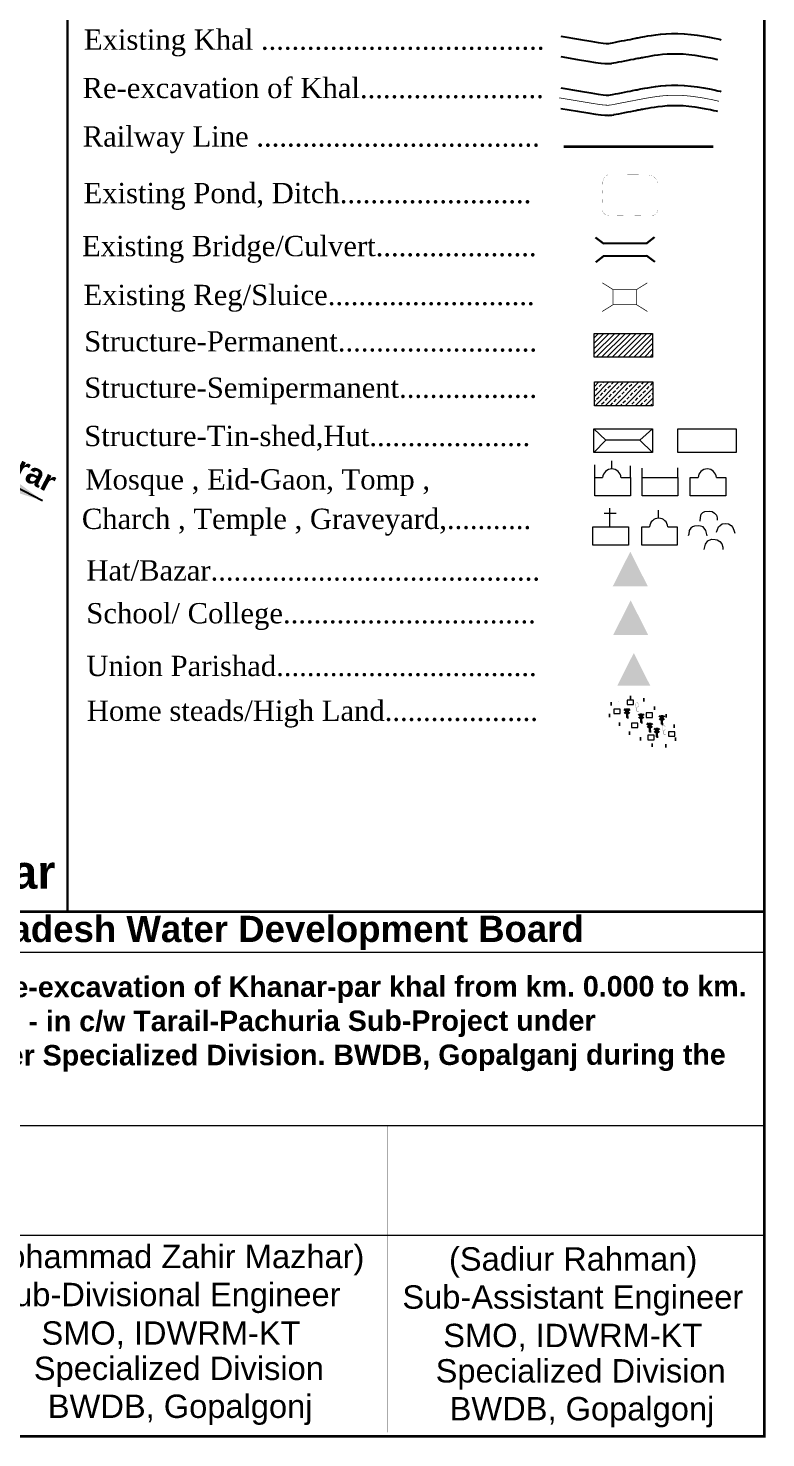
# Model space of a CAD drawing. Header units: millimetres. Extents: x 103 to 32834, y -100302 to -48.
# Drawn here: x 31753 to 32834, y -100302 to -98237 of the extents above; entities that cross this region are included whole.
import ezdxf
from ezdxf.enums import TextEntityAlignment as Align

# ---------------------------------------------------------------- set-up
doc = ezdxf.new("R2010")
doc.units = ezdxf.units.MM
doc.header["$MEASUREMENT"] = 0
for name, pattern in [('CENTERX2', [4, 2.5, -0.5, 0.5, -0.5]), ('DOT2', [0.125, 0, -0.125]), ('PHANTOM2', [1.25, 0.625, -0.125, 0.125, -0.125, 0.125, -0.125])]:
    doc.linetypes.add(name, pattern=pattern)
for name, color, linetype, lineweight in [('Bazar', 97, 'Continuous', 15), ('Bridge or Culvert', 7, 'Continuous', 25), ('Church', 170, 'Continuous', 9), ('Eid-Gah', 170, 'Continuous', 9), ('Existing Str', 7, 'PHANTOM2', 35), ('FRAM', 7, 'Continuous', 50), ('Graveyard', 40, 'Continuous', 9), ('HOUSE', 144, 'Continuous', 18), ('Mosque', 170, 'Continuous', 9), ('OUTLINE', 7, 'Continuous', 15), ('PL', 7, 'Continuous', 15), ('Pond or Ditch', 7, 'Continuous', 9), ('Rail Line', 14, 'TRACKS', 35), ('Temple', 170, 'Continuous', 9), ('Tomb', 170, 'Continuous', 9), ('Union', 7, 'Continuous', 15)]:
    doc.layers.add(name, color=color, linetype=linetype, lineweight=lineweight)
for name, color, linetype in [('boundary', 7, 'Continuous'), ('Home Stead', 151, 'Continuous'), ('Khal', 4, 'Continuous'), ('TEXT', 5, 'Continuous'), ('Trees', 77, 'Continuous')]:
    doc.layers.add(name, color=color, linetype=linetype)
doc.styles.add('AR', font='arial.ttf', dxfattribs={"height": 450})
doc.styles.add('b', font='times.ttf')
doc.styles.get("Standard").update_dxf_attribs({"font": 'arial.ttf'})
doc.styles.add('sum', font='arialbd.ttf')
doc.linetypes.add('TRACKS', pattern='A,0.15,[130,ltypeshp.shx,S=0.25,R=0,X=0,Y=0],0.15', length=0.3)
doc.dimstyles.get("Standard").update_dxf_attribs({"dimtxt": 0.18, "dimasz": 0.18, "dimexe": 0.18, "dimexo": 0.0625, "dimgap": 0.09, "dimtad": 0, "dimtih": 1, "dimtoh": 1, "dimdec": 4, "dimzin": 0, "dimdsep": 46, "dimtxsty": 'Standard', "dimblk": 'DATUMBLANK', "dimcen": 0.09, "dimadec": 0, "dimazin": 0, "dimtfac": 1, "dimtdec": 4, "dimtofl": 0, "dimtmove": 0, "dimatfit": 3, "dimfxl": 1, "dimtolj": 1, "dimtzin": 0, "dimarcsym": 0})

# ---------------------------------------------------------------- blocks, each defined once
blk = doc.blocks.new('A$C01DB3217')
at = {"layer": 'Trees', "color": 1, "lineweight": 30}
blk.add_lwpolyline([(0, 0.0028), (0, -0.0071), (0.0015, -0.0071)], dxfattribs=at)
for centre, start, end in [((-0.012, -0.0154), 41.2491, 62.6782), ((0.012, -0.0154), 117.3218, 138.7509)]:
    blk.add_arc(centre, 0.0195, start, end, dxfattribs=at)
blk = doc.blocks.new('A$C7FEE66E4')
at = {"layer": 'Trees', "linetype": 'Continuous', "const_width": 0.000142}
blk.add_lwpolyline([(0, 0, 0.606435), (0, 0.0049, 0.606435)], format="xyb", close=True, dxfattribs=at)
at = {"layer": 'Trees', "linetype": 'Continuous', "const_width": 0.000252}
for points in [[(0, 0), (0, -0.0029)], [(0, -0.0029), (0.0017, -0.0029)]]:
    blk.add_lwpolyline(points, dxfattribs=at)
blk = doc.blocks.new('_DatumBlank')
at = {"color": 0, "linetype": 'ByBlock', "lineweight": -2}
for p, q in [((0, 0.577), (-1, 0)), ((0, -0.577), (0, 0.577)), ((-1, 0), (0, -0.577))]:
    blk.add_line(p, q, dxfattribs=at)

msp = doc.modelspace()

# ---------------------------------------------------------------- hatches: boundary and pattern name
at = {"layer": 'Bazar'}
for color, points in [(256, [(32635.1, -99003.7), (32609.3, -99054.6), (32660.9, -99054.6)]), (5, [(32635.7, -99075), (32609.9, -99125.9), (32661.5, -99125.9)])]:
    msp.add_hatch(color=color, dxfattribs=at).paths.add_polyline_path(points)
at = {"layer": 'HOUSE'}
h = msp.add_hatch(dxfattribs=at)
h.set_pattern_fill('ANSI31', color=256, scale=44.350384, style=0)
h.set_pattern_definition([(45, (-5100625.118, -17939327.6044), (-3.9200571952, 3.9200571952), [])])
h.paths.add_polyline_path([(32667.9, -98718.7), (32667.9, -98683.9), (32582.1, -98683.9), (32582.1, -98718.7)])
h = msp.add_hatch(dxfattribs=at)
h.set_pattern_fill('ANSI33', color=256, scale=41.578485)
h.set_pattern_definition([(45, (-5163952.944, -18313174.784), (-7.350107241, 7.350107241), []), (45, (-5163945.594, -18313174.784), (-7.350107241, 7.350107241), [5.1973106726, -2.5986553363])])
h.paths.add_polyline_path([(32668.3, -98755.1), (32582.5, -98755.1), (32582.5, -98789.9), (32668.3, -98789.9)])
at = {"layer": 'Union'}
msp.add_hatch(color=0, dxfattribs=at).paths.add_polyline_path([(32640.2, -99152.1), (32616.2, -99199.7), (32664.3, -99199.7)])

# ---------------------------------------------------------------- linework, layer by layer
at = {"layer": 'boundary', "color": 0}
for points, const_width in [([(28148.8, -96961.5), (32831.6, -96961.5), (32831.6, -100299.5), (28148.8, -100299.5), (28148.8, -96961.5)], 4.28), ([(31810.2, -99530.8), (31810.2, -96961.5)], 3.11)]:
    msp.add_lwpolyline(points, dxfattribs=dict(at, const_width=const_width))
at = {"layer": 'Bridge or Culvert', "color": 7, "linetype": 'Continuous', "lineweight": 30}
for points in [[(32584.3, -98543.5), (32595.7, -98552.2), (32659.6, -98552), (32670.8, -98543)], [(32584.5, -98579.4), (32595.8, -98570.7), (32659.6, -98570.5), (32671, -98579.3)]]:
    msp.add_lwpolyline(points, dxfattribs=at)
at = {"layer": 'Church', "linetype": 'Continuous'}
for points in [[(32605.2, -98967.2), (32605.2, -98940.1)], [(32605.2, -98967.2), (32605.2, -98940.1)], [(32614.4, -98947.7), (32597, -98947.7)], [(32614.4, -98947.7), (32597, -98947.7)]]:
    msp.add_lwpolyline(points, dxfattribs=at)
msp.add_lwpolyline([(32580.4, -98994.2), (32580.4, -98967.2), (32632.4, -98967.2), (32632.4, -98994.2), (32611.2, -98994.2), (32611.2, -98994.2), (32611.2, -98994.2), (32611.2, -98994.2), (32580.4, -98994.2)], close=True, dxfattribs=at)
msp.add_lwpolyline([(32580.4, -98994.2), (32580.4, -98967.2), (32632.4, -98967.2), (32632.4, -98994.2), (32611.2, -98994.2), (32611.2, -98994.2), (32611.2, -98994.2), (32611.2, -98994.2), (32580.4, -98994.2)], close=True, dxfattribs=at)
at = {"layer": 'Eid-Gah', "linetype": 'Continuous'}
for p, q in [((32652.7, -98895), (32652.7, -98881.5)), ((32652.7, -98895), (32652.7, -98881.5)), ((32704.7, -98895), (32704.7, -98880.7)), ((32704.7, -98895), (32704.7, -98880.7))]:
    msp.add_line(p, q, dxfattribs=at)
msp.add_lwpolyline([(32652.7, -98922), (32652.7, -98895), (32704.7, -98895), (32704.7, -98922), (32676, -98922), (32676, -98922), (32676, -98922), (32676, -98922), (32652.7, -98922)], close=True, dxfattribs=at)
msp.add_lwpolyline([(32652.7, -98922), (32652.7, -98895), (32704.7, -98895), (32704.7, -98922), (32676, -98922), (32676, -98922), (32676, -98922), (32676, -98922), (32652.7, -98922)], close=True, dxfattribs=at)
at = {"layer": 'Existing Str', "linetype": 'Continuous', "const_width": 1.03}
for points in [[(32594, -98609.8), (32609.9, -98619.7), (32644.4, -98619.7), (32660.2, -98609.8)], [(32609.9, -98641.9), (32609.9, -98619.7)], [(32644.4, -98641.9), (32644.4, -98619.7)], [(32594, -98651.8), (32609.9, -98641.9), (32644.4, -98641.9), (32660.2, -98651.8)]]:
    msp.add_lwpolyline(points, dxfattribs=at)
at = {"layer": 'FRAM', "linetype": 'Continuous', "const_width": 4.1}
msp.add_lwpolyline([(30996.8, -99530.8), (32831.6, -99530.8), (32831.6, -99530.8)], dxfattribs=at)
at = {"layer": 'Graveyard'}
for points in [[(32737.3, -98958.9), (32738.2, -98953.6), (32739.1, -98948.8), (32741.2, -98946.1), (32744.5, -98944.7), (32751, -98944.4), (32755.2, -98945), (32758.7, -98947), (32761.7, -98950.3), (32762.3, -98953.9), (32762.6, -98957.7)], [(32737.3, -98958.9), (32738.2, -98953.6), (32739.1, -98948.8), (32741.2, -98946.1), (32744.5, -98944.7), (32751, -98944.4), (32755.2, -98945), (32758.7, -98947), (32761.7, -98950.3), (32762.3, -98953.9), (32762.6, -98957.7)], [(32748, -98980.3), (32745.7, -98972.5), (32741.8, -98967.5), (32737.9, -98966.3), (32734.4, -98966), (32729.3, -98966.3), (32726.4, -98967.2), (32723.7, -98969.3), (32721.6, -98972.5), (32720.7, -98978.2), (32720.1, -98980.3)], [(32748, -98980.3), (32745.7, -98972.5), (32741.8, -98967.5), (32737.9, -98966.3), (32734.4, -98966), (32729.3, -98966.3), (32726.4, -98967.2), (32723.7, -98969.3), (32721.6, -98972.5), (32720.7, -98978.2), (32720.1, -98980.3)], [(32761.7, -98974.9), (32764.4, -98967.5), (32766.8, -98965.1), (32769.7, -98963.1), (32774.8, -98962.5), (32779.2, -98962.8), (32783.1, -98965.4), (32785.5, -98968.4), (32787.5, -98973.4), (32788.4, -98976.4)], [(32761.7, -98974.9), (32764.4, -98967.5), (32766.8, -98965.1), (32769.7, -98963.1), (32774.8, -98962.5), (32779.2, -98962.8), (32783.1, -98965.4), (32785.5, -98968.4), (32787.5, -98973.4), (32788.4, -98976.4)], [(32743.3, -99000.7), (32745.4, -98992.7), (32748.6, -98987.7), (32754.3, -98985.3), (32759.3, -98985.6), (32762.3, -98986.2), (32766.5, -98988.9), (32769.4, -98992.4), (32770.6, -98996.9), (32770.6, -99000.4)], [(32743.3, -99000.7), (32745.4, -98992.7), (32748.6, -98987.7), (32754.3, -98985.3), (32759.3, -98985.6), (32762.3, -98986.2), (32766.5, -98988.9), (32769.4, -98992.4), (32770.6, -98996.9), (32770.6, -99000.4)]]:
    msp.add_lwpolyline(points, dxfattribs=at)
at = {"layer": 'Home Stead', "color": 7, "linetype": 'DOT2', "lineweight": 50, "ltscale": 159.474072, "flags": 128}
msp.add_lwpolyline([(32607, -99226.7), (32600.4, -99236.8), (32607.8, -99249.1), (32617.8, -99255.3), (32626.1, -99262.1), (32633.3, -99269.5), (32641.1, -99270.9), (32645.9, -99271.1), (32652.8, -99282), (32663.9, -99286.4), (32682.2, -99289), (32698.9, -99285.7), (32703.6, -99271.3), (32697.8, -99253.9), (32689.8, -99245.2), (32677.6, -99238.4), (32655.5, -99220.8), (32628.7, -99216.3), (32618.3, -99223.4), (32607, -99226.7)], dxfattribs=at)
at = {"layer": 'HOUSE'}
for points in [[(32582.1, -98683.9), (32667.9, -98683.9), (32667.9, -98718.7), (32582.1, -98718.7)], [(32582.1, -98683.9), (32667.9, -98683.9), (32667.9, -98718.7), (32582.1, -98718.7)], [(32582.5, -98755.1), (32668.3, -98755.1), (32668.3, -98789.9), (32582.5, -98789.9)], [(32582.5, -98755.1), (32668.3, -98755.1), (32668.3, -98789.9), (32582.5, -98789.9)]]:
    msp.add_lwpolyline(points, close=True, dxfattribs=at)
at = {"layer": 'HOUSE', "linetype": 'Continuous'}
for points in [[(32581.9, -98823.8), (32667.6, -98823.8), (32667.6, -98858.6), (32581.9, -98858.6)], [(32581.9, -98823.8), (32667.6, -98823.8), (32667.6, -98858.6), (32581.9, -98858.6)], [(32704.6, -98823.8), (32790.3, -98823.8), (32790.3, -98858.6), (32704.6, -98858.6)], [(32704.6, -98823.8), (32790.3, -98823.8), (32790.3, -98858.6), (32704.6, -98858.6)]]:
    msp.add_lwpolyline(points, close=True, dxfattribs=at)
for points in [[(32667.6, -98823.8), (32649.2, -98840.4), (32599.1, -98840.4), (32581.9, -98823.8)], [(32667.6, -98823.8), (32649.2, -98840.4), (32599.1, -98840.4), (32581.9, -98823.8)], [(32599.1, -98840.4), (32581.9, -98858.6)], [(32599.1, -98840.4), (32581.9, -98858.6)], [(32649.2, -98840.4), (32667.6, -98858.6)], [(32649.2, -98840.4), (32667.6, -98858.6)]]:
    msp.add_lwpolyline(points, dxfattribs=at)
at = {"layer": 'HOUSE'}
for points in [[(32630.3, -99227.6), (32639.6, -99227.6), (32639.6, -99221.1), (32630.3, -99221.1), (32630.3, -99227.6)], [(32611, -99240.8), (32620.2, -99240.8), (32620.2, -99234.3), (32611, -99234.3), (32611, -99240.8)], [(32658.6, -99246.4), (32667.8, -99246.4), (32667.8, -99239.9), (32658.6, -99239.9), (32658.6, -99246.4)], [(32636.9, -99261.2), (32646.2, -99261.2), (32646.2, -99254.7), (32636.9, -99254.7), (32636.9, -99261.2)], [(32690.9, -99273.9), (32700.2, -99273.9), (32700.2, -99267.4), (32690.9, -99267.4), (32690.9, -99273.9)], [(32660.8, -99279.1), (32670.1, -99279.1), (32670.1, -99272.6), (32660.8, -99272.6), (32660.8, -99279.1)]]:
    msp.add_lwpolyline(points, dxfattribs=at)
at = {"layer": 'Khal', "color": 4, "linetype": 'Continuous'}
for points in [[(32533.3, -98248.6), (32562.2, -98253.5), (32577.2, -98256), (32588.1, -98257.7), (32595.5, -98258.7), (32600, -98259.2), (32602.4, -98259.2), (32603.9, -98259.1), (32606, -98258.7), (32609.2, -98258.1), (32613.2, -98257.3), (32617.5, -98256.5), (32622.1, -98255.6), (32626.6, -98254.8), (32630.9, -98253.9), (32634.9, -98253.2), (32638.3, -98252.5), (32640.9, -98252), (32643.1, -98251.6, -0.000461), (32643.1, -98251.6), (32644.9, -98251.2, -0.000727), (32645, -98251.2), (32646.7, -98250.9, -0.000788), (32646.7, -98250.9), (32648.5, -98250.6, -0.0006), (32648.5, -98250.5), (32650.6, -98250.2, -0.00033), (32650.6, -98250.2), (32653.3, -98249.7), (32656.6, -98249.1, -0.000676), (32656.6, -98249.1), (32660.9, -98248.3, -0.003183), (32661, -98248.3), (32666.2, -98247.5, -0.005207), (32666.4, -98247.4), (32672.3, -98246.6, -0.006703), (32672.7, -98246.5), (32679.3, -98245.8, -0.007978), (32679.8, -98245.7), (32687.1, -98245.1, -0.009172), (32687.6, -98245.1), (32695.4, -98244.7, -0.010353), (32696, -98244.7), (32704.4, -98244.7, -0.01156), (32705, -98244.7), (32713.9, -98245, -0.011928), (32714.5, -98245.1), (32723.7, -98245.9, -0.009419), (32724.2, -98246), (32733.3, -98247.1, -0.007149), (32733.7, -98247.2), (32742.4, -98248.5, -0.0056), (32742.7, -98248.6), (32750.8, -98250, -0.004498), (32751, -98250.1), (32757.9, -98251.4, -0.003682), (32758.1, -98251.5), (32763.4, -98252.6, -0.003044), (32763.6, -98252.7), (32767.1, -98253.5, -0.002369), (32767.2, -98253.5), (32768.5, -98253.8)], [(32533.3, -98278.5), (32557.7, -98282.6, 0.000575), (32557.7, -98282.6), (32572.8, -98285.1, 0.001752), (32572.9, -98285.1), (32583.9, -98286.9, 0.00424), (32584.1, -98286.9), (32591.9, -98288, 0.009421), (32592.4, -98288), (32597.8, -98288.6, 0.018889), (32598.8, -98288.7), (32602.5, -98288.8, 0.028642), (32604, -98288.7), (32606.9, -98288.5, 0.022093), (32608.1, -98288.3), (32610.9, -98287.8, 0.00369), (32611.1, -98287.8), (32614.4, -98287.1), (32618.4, -98286.3), (32622.7, -98285.5), (32627.3, -98284.6), (32631.8, -98283.8), (32636.1, -98282.9), (32640.1, -98282.2), (32643.4, -98281.5), (32646.1, -98281), (32648.3, -98280.6), (32650, -98280.2), (32651.7, -98279.9), (32653.4, -98279.6), (32655.5, -98279.2), (32658.1, -98278.8), (32661.4, -98278.2), (32665.6, -98277.4), (32670.4, -98276.6), (32676, -98275.8), (32682.3, -98275.1), (32689.1, -98274.5), (32696.4, -98274.2), (32704.2, -98274.2), (32712.4, -98274.5), (32721, -98275.3), (32729.7, -98276.4), (32738.1, -98277.7), (32745.8, -98279.1), (32752.5, -98280.4), (32757.6, -98281.5), (32761, -98282.3), (32763.1, -98282.8)]]:
    msp.add_lwpolyline(points, format="xyb", dxfattribs=at)
at = {"layer": 'Khal', "color": 3, "lineweight": 25, "ltscale": 0.1}
for points in [[(32533.3, -98324.4), (32562.2, -98329.2), (32577.2, -98331.7), (32588.1, -98333.4), (32595.5, -98334.5), (32600, -98334.9), (32602.4, -98335), (32603.9, -98334.9), (32606, -98334.5), (32609.2, -98333.9), (32613.2, -98333.1), (32617.5, -98332.3), (32622.1, -98331.4), (32626.6, -98330.5), (32630.9, -98329.7), (32634.9, -98328.9), (32638.3, -98328.3), (32640.9, -98327.7), (32643.1, -98327.3, -0.000461), (32643.1, -98327.3), (32644.9, -98327, -0.000727), (32645, -98327), (32646.7, -98326.6, -0.000788), (32646.7, -98326.6), (32648.5, -98326.3, -0.0006), (32648.5, -98326.3), (32650.6, -98325.9, -0.00033), (32650.6, -98325.9), (32653.3, -98325.4), (32656.6, -98324.8, -0.000676), (32656.6, -98324.8), (32660.9, -98324.1, -0.003183), (32661, -98324.1), (32666.2, -98323.2, -0.005207), (32666.4, -98323.2), (32672.3, -98322.3, -0.006703), (32672.7, -98322.3), (32679.3, -98321.5, -0.007978), (32679.8, -98321.5), (32687.1, -98320.9, -0.009172), (32687.6, -98320.8), (32695.4, -98320.5, -0.010353), (32696, -98320.5), (32704.4, -98320.4, -0.01156), (32705, -98320.4), (32713.9, -98320.8, -0.011928), (32714.5, -98320.8), (32723.7, -98321.7, -0.009419), (32724.2, -98321.7), (32733.3, -98322.9, -0.007149), (32733.7, -98322.9), (32742.4, -98324.3, -0.0056), (32742.7, -98324.3), (32750.8, -98325.8, -0.004498), (32751, -98325.8), (32757.9, -98327.2, -0.003682), (32758.1, -98327.2), (32763.4, -98328.4, -0.003044), (32763.6, -98328.4), (32767.1, -98329.2, -0.002369), (32767.2, -98329.2), (32768.5, -98329.5)], [(32533.3, -98354.3), (32557.7, -98358.3, 0.000575), (32557.7, -98358.4), (32572.8, -98360.8, 0.001752), (32572.9, -98360.9), (32583.9, -98362.6, 0.00424), (32584.1, -98362.6), (32591.9, -98363.7, 0.009421), (32592.4, -98363.8), (32597.8, -98364.3, 0.018889), (32598.8, -98364.4), (32602.5, -98364.5, 0.028642), (32604, -98364.5), (32606.9, -98364.2, 0.022093), (32608.1, -98364.1), (32610.9, -98363.6, 0.00369), (32611.1, -98363.5), (32614.4, -98362.9), (32618.4, -98362.1), (32622.7, -98361.3), (32627.3, -98360.4), (32631.8, -98359.5), (32636.1, -98358.7), (32640.1, -98357.9), (32643.4, -98357.3), (32646.1, -98356.7), (32648.3, -98356.3), (32650, -98356), (32651.7, -98355.7), (32653.4, -98355.4), (32655.5, -98355), (32658.1, -98354.5), (32661.4, -98353.9), (32665.6, -98353.2), (32670.4, -98352.4), (32676, -98351.6), (32682.3, -98350.9), (32689.1, -98350.3), (32696.4, -98350), (32704.2, -98349.9), (32712.4, -98350.3), (32721, -98351), (32729.7, -98352.1), (32738.1, -98353.4), (32745.8, -98354.8), (32752.5, -98356.2), (32757.6, -98357.3), (32761, -98358), (32763.1, -98358.5)]]:
    msp.add_lwpolyline(points, format="xyb", dxfattribs=at)
at = {"layer": 'Khal', "color": 7, "linetype": 'CENTERX2', "lineweight": 30, "ltscale": 5, "const_width": 1.03}
msp.add_lwpolyline([(32530.8, -98338.9), (32559.7, -98343.7), (32574.8, -98346.2), (32585.9, -98348), (32593.7, -98349.1), (32599.1, -98349.6), (32602.9, -98349.7), (32605.8, -98349.5), (32608.6, -98349), (32612, -98348.3), (32616, -98347.6), (32620.3, -98346.7), (32624.9, -98345.8), (32629.4, -98345), (32633.7, -98344.1), (32637.7, -98343.4), (32641, -98342.7), (32643.7, -98342.2), (32645.9, -98341.8), (32647.7, -98341.4), (32649.4, -98341.1), (32651.2, -98340.8), (32653.3, -98340.4), (32655.9, -98339.9), (32659.2, -98339.3), (32663.4, -98338.6), (32668.5, -98337.8), (32674.4, -98336.9), (32681, -98336.1), (32688.3, -98335.5), (32696.1, -98335.2), (32704.4, -98335.1), (32713.2, -98335.5), (32722.3, -98336.3), (32731.4, -98337.5), (32740.2, -98338.8), (32748.1, -98340.3), (32755, -98341.6), (32760.4, -98342.8), (32763.8, -98343.6), (32765.1, -98343.9)], dxfattribs=at)
at = {"layer": 'Mosque', "linetype": 'Continuous'}
for p, q in [((32583.2, -98895), (32583.2, -98876.3)), ((32583.2, -98895), (32583.2, -98876.3)), ((32608, -98882.4), (32608, -98870.6)), ((32608, -98882.4), (32608, -98870.6)), ((32635.2, -98895), (32635.2, -98877.9)), ((32635.2, -98895), (32635.2, -98877.9))]:
    msp.add_line(p, q, dxfattribs=at)
for points in [[(32621.5, -98895), (32635.2, -98895), (32635.2, -98922), (32614.1, -98922), (32614.1, -98922), (32606.4, -98922), (32606.4, -98922), (32583.2, -98922), (32583.2, -98895), (32594.5, -98895)], [(32621.5, -98895), (32635.2, -98895), (32635.2, -98922), (32606.4, -98922), (32606.4, -98922), (32606.4, -98922), (32606.4, -98922), (32583.2, -98922), (32583.2, -98895), (32594.5, -98895)]]:
    msp.add_lwpolyline(points, dxfattribs=at)
msp.add_arc((32608, -98896), 13.5, 3.9267, 176.0733, dxfattribs=at)
msp.add_arc((32608, -98896), 13.5, 3.9267, 176.0733, dxfattribs=at)
at = {"layer": 'PL'}
for p, q in [((32831.6, -99530.8), (32831.6, -100299.5)), ((32831.6, -99590.8), (31328.1, -99590.8)), ((32832.7, -99844.7), (30997.9, -99844.7)), ((32831.6, -100005.5), (30996.8, -100005.5))]:
    msp.add_line(p, q, dxfattribs=at)
at = {"layer": 'PL', "const_width": 0.459}
msp.add_lwpolyline([(32278.7, -99844.7), (32278.7, -100293.5)], dxfattribs=at)
at = {"layer": 'Pond or Ditch', "color": 4, "const_width": 0.173}
msp.add_lwpolyline([(32603.3, -98451.3), (32661.2, -98451.9, -0.407338), (32675.3, -98465.9), (32675.1, -98503.4, -0.346244), (32669.2, -98510.8), (32605.5, -98512, -0.392601), (32593.5, -98501.2), (32594.9, -98462.3, -0.321685), (32603.3, -98451.3, -5.135448)], format="xyb", dxfattribs=at)
at = {"layer": 'Rail Line', "color": 212, "ltscale": 10, "true_color": 0xc529d6}
msp.add_line((32537.8, -98410.2), (32756.4, -98410.2), dxfattribs=at)
at = {"layer": 'Temple', "linetype": 'Continuous'}
msp.add_line((32676.7, -98954.6), (32676.7, -98942.8), dxfattribs=at)
msp.add_line((32676.7, -98954.6), (32676.7, -98942.8), dxfattribs=at)
msp.add_lwpolyline([(32690.2, -98967.2), (32703.8, -98967.2), (32703.8, -98994.2), (32675, -98994.2), (32675, -98994.2), (32675, -98994.2), (32675, -98994.2), (32651.8, -98994.2), (32651.8, -98967.2), (32663.2, -98967.2)], dxfattribs=at)
msp.add_lwpolyline([(32690.2, -98967.2), (32703.8, -98967.2), (32703.8, -98994.2), (32675, -98994.2), (32675, -98994.2), (32675, -98994.2), (32675, -98994.2), (32651.8, -98994.2), (32651.8, -98967.2), (32663.2, -98967.2)], dxfattribs=at)
msp.add_arc((32676.7, -98968.1), 13.5, 3.9267, 176.0733, dxfattribs=at)
msp.add_arc((32676.7, -98968.1), 13.5, 3.9267, 176.0733, dxfattribs=at)
at = {"layer": 'Tomb', "linetype": 'Continuous'}
msp.add_lwpolyline([(32761.4, -98895), (32775.1, -98895), (32775.1, -98922), (32746.3, -98922), (32746.3, -98922), (32746.3, -98922), (32746.3, -98922), (32723, -98922), (32723, -98895), (32734.4, -98895)], dxfattribs=at)
msp.add_arc((32747.9, -98896), 13.5, 3.9267, 176.0733, dxfattribs=at)
msp.add_arc((32747.9, -98896), 13.5, 3.9267, 176.0733, dxfattribs=at)

# ---------------------------------------------------------------- block references
at = {"layer": 'Trees', "linetype": 'DOT2', "ltscale": 0.2, "xscale": 1664.421391774802, "yscale": 1664.421391774798, "zscale": 1664.4213917748}
for p in [(32644.6, -99232.4), (32684.1, -99266)]:
    msp.add_blockref('A$C7FEE66E4', p, dxfattribs=at)
at = {"layer": 'Trees', "ltscale": 0.1, "xscale": 1312.515195617747, "yscale": 1312.515195617743, "zscale": 1312.51519561774}
for p in [(32630.3, -99237.1), (32651.2, -99244.3), (32681.4, -99246.8), (32663.6, -99257.9), (32673.9, -99265.3)]:
    msp.add_blockref('A$C01DB3217', p, dxfattribs=at)

# ---------------------------------------------------------------- texts
at = {"layer": 'FRAM', "linetype": 'Continuous', "lineweight": -3, "style": 'AR'}
for s, p in [('(Mohammad Zahir Mazhar)      ', (31995.7, -100053.1)), ('Sub-Divisional Engineer       ', (32001.8, -100108.8)), ('SMO, IDWRM-KT      ', (32001.8, -100165.2)), ('Specialized Division     ', (32006.7, -100217)), ('BWDB, Gopalgonj     ', (32008.6, -100272.5))]:
    msp.add_text(s, height=34.223, dxfattribs=at).set_placement(p, align=Align.CENTER)
at = {"layer": 'FRAM', "linetype": 'Continuous', "style": 'AR'}
for s, p in [('(Sadiur Rahman)     ', (32584.6, -100056.7)), ('Sub-Assistant Engineer      ', (32590.7, -100112.5)), ('SMO, IDWRM-KT      ', (32590.7, -100168.8)), ('Specialized Division     ', (32595.6, -100220.6)), ('BWDB, Gopalgonj     ', (32597.5, -100276.1))]:
    msp.add_text(s, height=34.223, dxfattribs=at).set_placement(p, align=Align.CENTER)
at = {"layer": 'OUTLINE', "ltscale": 0.1, "style": 'b'}
for s, p in [('Railway Line .....................................', (31832.6, -98410.3)), (' Existing Reg/Sluice...........................', (31822.4, -98642.5)), ('Structure-Permanent..........................', (31834.8, -98710.4)), ('Structure-Semipermanent..................', (31834.8, -98778.3)), ('Structure-Tin-shed,Hut.....................', (31834.8, -98849)), ('Mosque , Eid-Gaon, Tomp ,', (31836.4, -98912.6)), ('Charch , Temple , Graveyard,........... ', (31831.3, -98970.4)), ('Home steads/High Land....................', (31838.6, -99251.5))]:
    msp.add_text(s, height=29.739, dxfattribs=at).set_placement(p)
at = {"layer": 'OUTLINE', "ltscale": 0.1, "char_height": 29.739, "width": 1387.584, "attachment_point": 1, "style": 'b'}
for s, insert in [('Existing Khal .....................................', (31834.3, -98238.7)), ('Re-excavation of Khal........................', (31832.3, -98309.6)), (' Existing Pond, Ditch.........................', (31822.5, -98463.5)), (' Existing Bridge/Culvert.....................', (31820.3, -98541.1)), ('Hat/Bazar...........................................', (31837.9, -99016.2)), ('School/ College.................................', (31837.9, -99078.9)), ('Union Parishad..................................', (31837.9, -99156.1))]:
    msp.add_mtext(s, dxfattribs=dict(at, insert=insert))
at = {"layer": 'TEXT', "color": 7, "style": 'sum'}
msp.add_text('Bangladesh Water Development Board', height=38.393, rotation=0.0165, dxfattribs=at).set_placement((32072.4, -99575.4), align=Align.CENTER)
at = {"layer": 'TEXT', "color": 7, "attachment_point": 1, "style": 'sum'}
for s, insert, char_height, width, rotation in [('To Kotaliparar', (31527.8, -98751.5), 32.037, 620.15, 332.8957), ('Kathi bazar', (31423.2, -99448.6), 49.068, 949.837, 0.0705), ('Sketch Map for Re-excavation of Khanar-par khal from km. 0.000 to km. 2.330  in polder -2 - in c/w Tarail-Pachuria Sub-Project under CRISP-WRM under Specialized Division. BWDB, Gopalganj during the year 2024-2025.', (31387.3, -99626.7), 30, 1415.808, 0.0705)]:
    msp.add_mtext(s, dxfattribs=dict(at, insert=insert, char_height=char_height, width=width, rotation=rotation))

# ---------------------------------------------------------------- leaders
at = {"layer": 'TEXT', "color": 0, "lineweight": 25}
msp.add_leader([(31773.8, -98929.1), (31514.1, -98795.9)], dimstyle='Standard', override={"dimscale": 0.5, "dimasz": 100, "dimgap": 0.09, "dimtad": 0}, dxfattribs=at)

doc.saveas('drawing.dxf')
